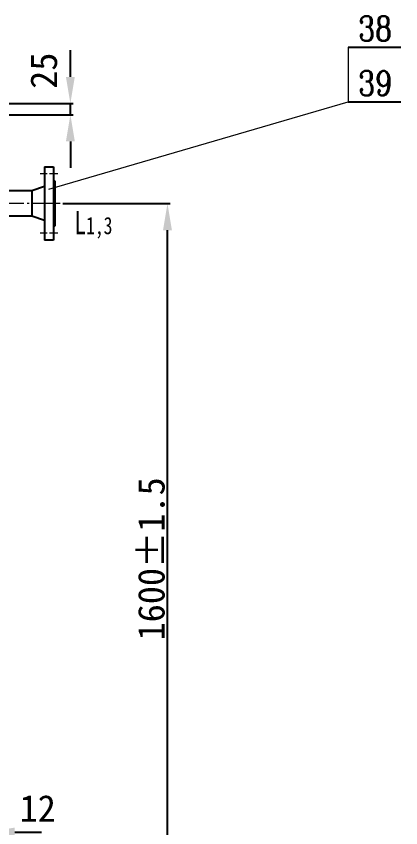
# Model space of a CAD drawing. Extents: x -6371 to 73907, y -14473 to 10757.
# Drawn here: x 62160 to 63026, y -8185 to -6358 of the extents above; entities that cross this region are included whole.
import ezdxf
from ezdxf.enums import TextEntityAlignment as Align

# ---------------------------------------------------------------- set-up
doc = ezdxf.new("R2010")
doc.units = 0
doc.header["$LTSCALE"] = 25
doc.header["$PDMODE"] = 1
doc.linetypes.add('ZXX-L', pattern=[3.28, 2.5, -0.3, 0.18, -0.3])
doc.linetypes.add('ZXX-S', pattern=[1.27, 0.75, -0.2, 0.12, -0.2])
doc.layers.get('Defpoints').update_dxf_attribs({"linetype": 'CONTINUOUS'})
for name, color, linetype, lineweight in [('A 粗实线', 1, 'CONTINUOUS', 25), ('B 细实线', 7, 'CONTINUOUS', 15), ('C 文 字', 2, 'CONTINUOUS', 20), ('D 短中心线', 3, 'ZXX-S', 18), ('E 长中心线', 3, 'ZXX-L', 15), ('J 标注尺寸', 2, 'CONTINUOUS', 15)]:
    doc.layers.add(name, color=color, linetype=linetype, lineweight=lineweight)
doc.styles.add('HZTXT', font='SIMFANG.TTF', dxfattribs={"width": 0.75})
doc.styles.add('ROMANC', font='romanc', dxfattribs={"width": 0.7, "height": 6})
doc.styles.get("Standard").update_dxf_attribs({"font": 'SIMFANG.TTF'})
doc.dimstyles.new('通用标注4.0', dxfattribs={"dimtxt": 60, "dimasz": 60, "dimexe": 6, "dimexo": 6, "dimgap": 6, "dimtad": 1, "dimdec": 0, "dimzin": 0, "dimdsep": 46, "dimtxsty": 'Standard', "dimcen": 6, "dimadec": 0, "dimazin": 0, "dimtfac": 0.375, "dimtdec": 0, "dimtmove": 2, "dimatfit": 3, "dimfxl": 0, "dimtzin": 0, "dimarcsym": 0})

# ---------------------------------------------------------------- blocks, each defined once
blk = doc.blocks.new('*D81')
at = {"layer": 'Defpoints', "color": 0}
for p in [(62096.9, -8194.7), (62088.9, -8229.1), (62096.9, -8229.1)]:
    blk.add_point(p, dxfattribs=at)
at = {"layer": 'J 标注尺寸', "color": 0, "lineweight": -2}
for p, q in [((62028.9, -8194.7), (61968.9, -8194.7)), ((62088.9, -8223.1), (62088.9, -8188.7)), ((62088.9, -8194.7), (62096.9, -8194.7)), ((62096.9, -8223.1), (62096.9, -8188.7)), ((62156.9, -8194.7), (62216.9, -8194.7))]:
    blk.add_line(p, q, dxfattribs=at)
at = {"layer": 'J 标注尺寸', "color": 0}
for points in [[(62028.9, -8184.7), (62028.9, -8204.7), (62088.9, -8194.7)], [(62156.9, -8184.7), (62156.9, -8204.7), (62096.9, -8194.7)]]:
    blk.add_solid(points, dxfattribs=at)
at = {"layer": 'J 标注尺寸', "color": 0, "insert": (62208.5, -8141.4), "char_height": 60, "attachment_point": 5}
blk.add_mtext('12', dxfattribs=at)
blk = doc.blocks.new('*D104')
at = {"layer": 'Defpoints', "color": 0}
for p in [(62096.9, -6554.7), (62282, -6554.7), (62096.9, -6579.7)]:
    blk.add_point(p, dxfattribs=at)
at = {"layer": 'J 标注尺寸', "color": 0, "lineweight": -2}
for p, q in [((62282, -6494.7), (62282, -6434.7)), ((62102.9, -6554.7), (62288, -6554.7)), ((62282, -6579.7), (62282, -6554.7)), ((62102.9, -6579.7), (62288, -6579.7)), ((62282, -6639.7), (62282, -6699.7))]:
    blk.add_line(p, q, dxfattribs=at)
at = {"layer": 'J 标注尺寸', "color": 0}
for points in [[(62272, -6494.7), (62292, -6494.7), (62282, -6554.7)], [(62272, -6639.7), (62292, -6639.7), (62282, -6579.7)]]:
    blk.add_solid(points, dxfattribs=at)
at = {"layer": 'J 标注尺寸', "color": 0, "insert": (62222.4, -6480.7), "char_height": 60, "attachment_point": 5, "rotation": 90}
blk.add_mtext('25', dxfattribs=at)
blk = doc.blocks.new('*D125')
at = {"layer": 'Defpoints', "color": 0}
for p in [(62258.9, -6779.7), (62500.6, -6779.7), (62258.9, -8379.7)]:
    blk.add_point(p, dxfattribs=at)
at = {"layer": 'J 标注尺寸', "color": 0, "lineweight": -2}
for p, q in [((62264.9, -6779.7), (62506.6, -6779.7)), ((62500.6, -8319.7), (62500.6, -6839.7)), ((62264.9, -8379.7), (62506.6, -8379.7))]:
    blk.add_line(p, q, dxfattribs=at)
at = {"layer": 'J 标注尺寸', "color": 0}
for points in [[(62490.6, -6839.7), (62510.6, -6839.7), (62500.6, -6779.7)], [(62490.6, -8319.7), (62510.6, -8319.7), (62500.6, -8379.7)]]:
    blk.add_solid(points, dxfattribs=at)
at = {"layer": 'J 标注尺寸', "color": 0, "insert": (62464.6, -7579.7), "char_height": 60, "attachment_point": 5, "rotation": 90}
blk.add_mtext('1600±1.5', dxfattribs=at)

msp = doc.modelspace()

# ---------------------------------------------------------------- linework, layer by layer
at = {"layer": 'A 粗实线'}
for p, q in [((62907.5, -6427.4), (63025.8, -6427.4)), ((62907.5, -6550.6), (63025.8, -6550.6)), ((62223.9, -6697.2), (62243.9, -6697.2)), ((62223.9, -6697.2), (62223.9, -6862.2)), ((62243.9, -6697.2), (62243.9, -6862.2)), ((62243.9, -6728.7), (62246.9, -6728.7)), ((62246.9, -6728.7), (62246.9, -6830.7)), ((62194.9, -6751.2), (62088.9, -6751.2)), ((62223.9, -6741.7), (62194.9, -6751.2)), ((62194.9, -6751.2), (62194.9, -6808.2)), ((62194.9, -6808.2), (62088.9, -6808.2)), ((62223.9, -6817.7), (62194.9, -6808.2)), ((62246.9, -6830.7), (62243.9, -6830.7)), ((62243.9, -6862.2), (62223.9, -6862.2))]:
    msp.add_line(p, q, dxfattribs=at)
at = {"layer": 'B 细实线'}
for p in [(62907.5, -6427.4), (62233.5, -6747.5)]:
    msp.add_line(p, (62907.5, -6550.6), dxfattribs=at)
at = {"layer": 'D 短中心线'}
for p, q in [((62253.9, -6713), (62213.9, -6713)), ((62253.9, -6846.5), (62213.9, -6846.5))]:
    msp.add_line(p, q, dxfattribs=at)
at = {"layer": 'E 长中心线'}
msp.add_line((62258.9, -6779.7), (62069.9, -6779.7), dxfattribs=at)

# ---------------------------------------------------------------- texts
at = {"layer": 'C 文 字', "style": 'ROMANC', "width": 0.8}
for s, p in [('38', (62968, -6385.8)), ('39', (62968, -6509))]:
    msp.add_text(s, height=55.46, dxfattribs=at).set_placement(p, align=Align.MIDDLE)
at = {"layer": 'C 文 字', "insert": (62290.6, -6796.2), "char_height": 68.04, "width": 1088.64, "attachment_point": 1, "style": 'HZTXT'}
msp.add_mtext('{\\H0.7716x;L\\H0.7385x;1,3}', dxfattribs=at)

# ---------------------------------------------------------------- dimensions: what is measured, and where the dimension line sits
at = {"layer": 'J 标注尺寸'}
dim = msp.add_linear_dim(base=(62282, -6554.7), p1=(62096.9, -6579.7), p2=(62096.9, -6554.7), angle=90, dimstyle='通用标注4.0', dxfattribs=at)
dim.commit()
dim.dimension.update_dxf_attribs({"geometry": '*D104', "text_midpoint": (62222.4, -6480.7), "dimtype": 160})
dim = msp.add_linear_dim(base=(62500.6, -6779.7), p1=(62258.9, -8379.7), p2=(62258.9, -6779.7), angle=90, text='<>±1.5', dimstyle='通用标注4.0', dxfattribs=at)
dim.commit()
dim.dimension.update_dxf_attribs({"geometry": '*D125', "text_midpoint": (62464.6, -7579.7)})
dim = msp.add_linear_dim(base=(62096.9, -8194.7), p1=(62088.9, -8229.1), p2=(62096.9, -8229.1), text='12', dimstyle='通用标注4.0', dxfattribs=at)
dim.commit()
dim.dimension.update_dxf_attribs({"geometry": '*D81', "text_midpoint": (62208.5, -8141.4), "dimtype": 160})

doc.saveas('drawing.dxf')
